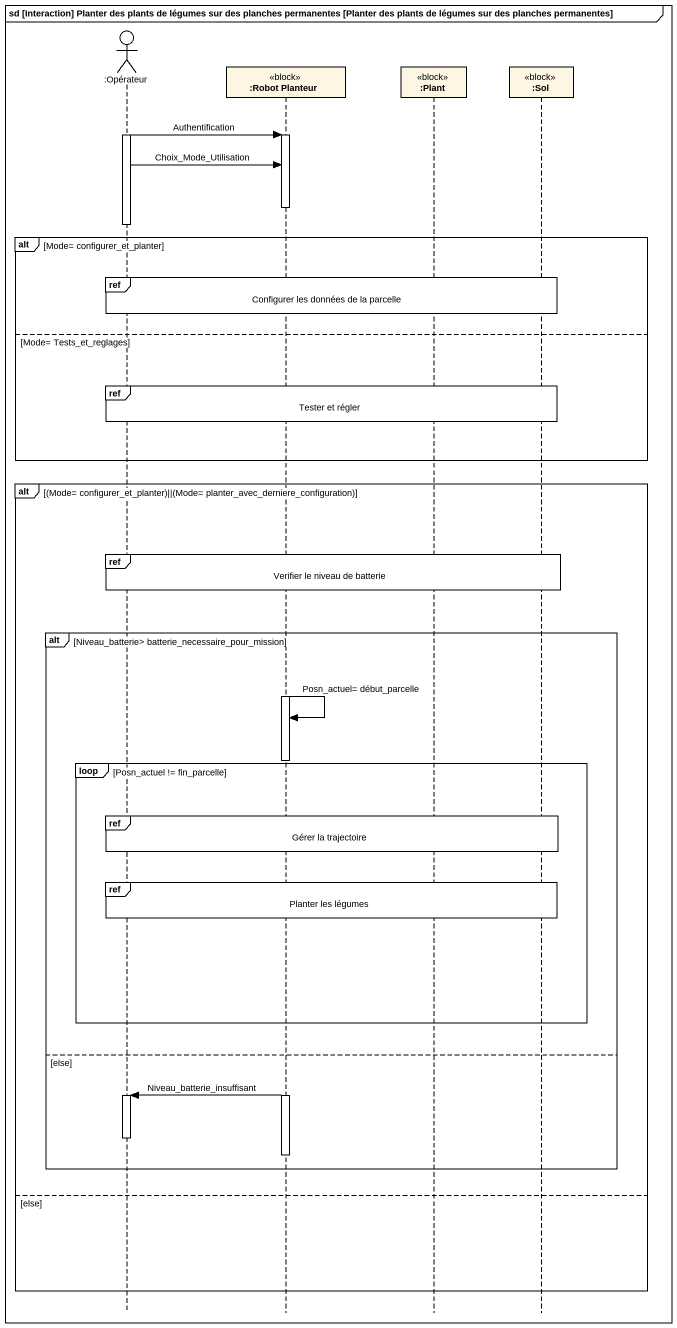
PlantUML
@startuml
mainframe sd [Interaction] Planter des plants de légumes sur des planches permanentes [Planter des plants de légumes sur des planches permanentes]
hide footbox
actor ":Opérateur" as Opérateur
participant ":Robot Planteur" as Robot_Planteur <<block>>
participant ":Plant" as Plant <<block>>
participant ":Sol" as Sol <<block>>

activate Opérateur
Opérateur -> Robot_Planteur : Authentification
activate Robot_Planteur
Opérateur -> Robot_Planteur : Choix_Mode_Utilisation
deactivate Opérateur
alt Mode= configurer_et_planter
  ref over Opérateur, Robot_Planteur, Plant, Sol : Configurer les données de la parcelle
else Mode= Tests_et_reglages
  ref over Opérateur, Robot_Planteur, Plant, Sol : Tester et régler
end
alt (Mode= configurer_et_planter)||(Mode= planter_avec_derniere_configuration)
  ref over Opérateur, Robot_Planteur, Plant, Sol : Verifier le niveau de batterie
  alt Niveau_batterie> batterie_necessaire_pour_mission
    Robot_Planteur -> Robot_Planteur : Posn_actuel= début_parcelle
    loop Posn_actuel != fin_parcelle
      ref over Opérateur, Robot_Planteur, Plant, Sol : Gérer la trajectoire
      ref over Opérateur, Robot_Planteur, Plant, Sol : Planter les légumes
    end
  else else
    Robot_Planteur -> Opérateur : Niveau_batterie_insuffisant
    activate Opérateur
    deactivate Opérateur
    deactivate Robot_Planteur
  end
else else
end
@enduml
